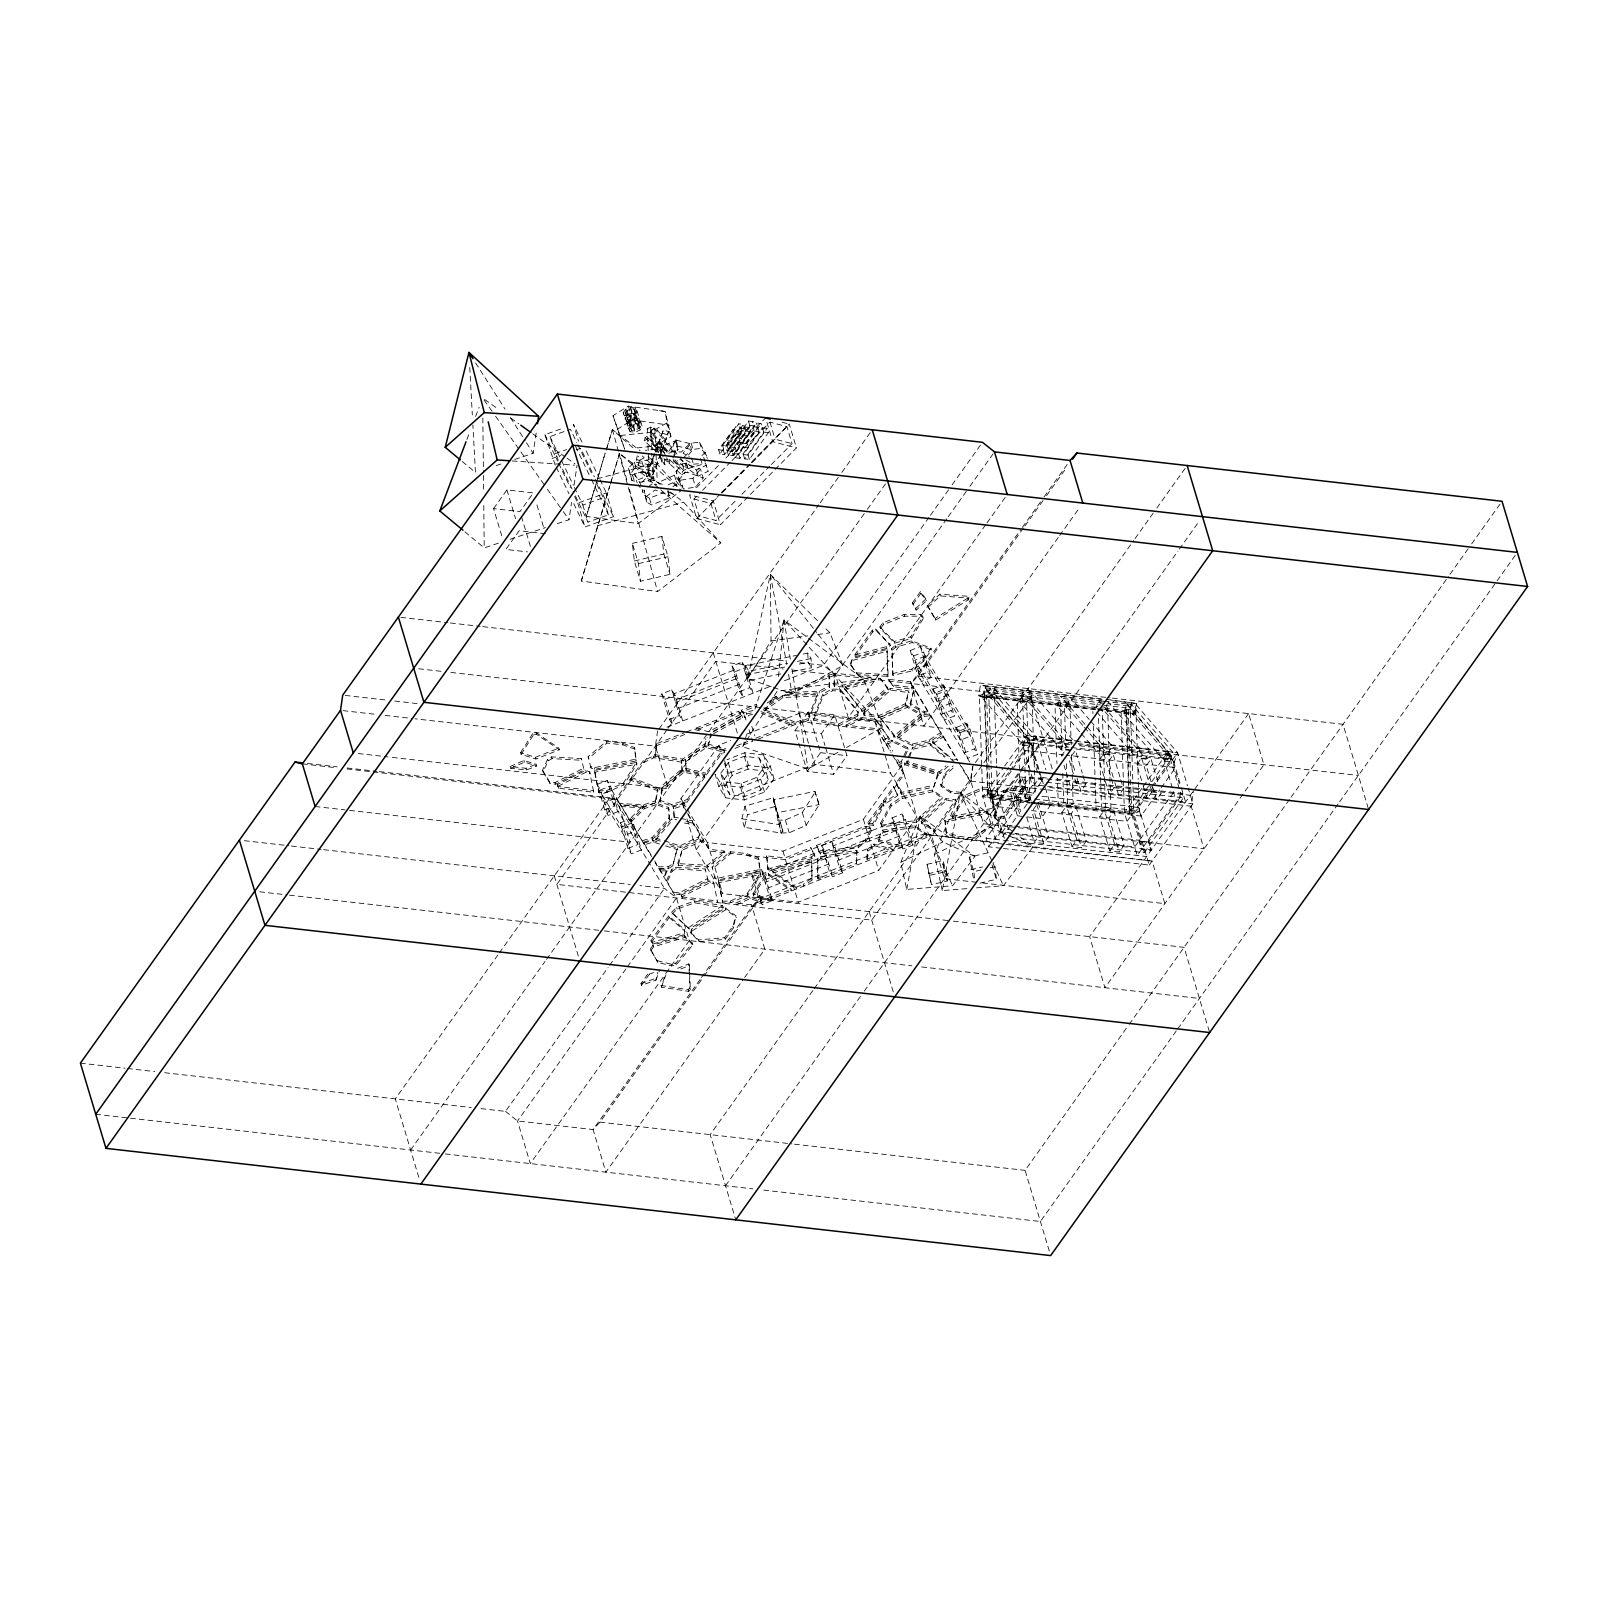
<?xml version="1.0" encoding="UTF-8"?>
<svg xmlns="http://www.w3.org/2000/svg" width="1608" height="1608" viewBox="0 0 1608 1608"><rect width="100%" height="100%" fill="white"/><g stroke="black" fill="none" stroke-linecap="round" stroke-linejoin="round"><path stroke-width="0.75" stroke-dasharray="5 3.75" d="M829.426 687.52L829.045 675.561L785.548 692.746L786.071 694.455L819.799 692.867L829.426 687.52L829.045 675.561M833.889 684.787L834.974 673.209L870.812 677.29L871.335 678.998L843.034 686.897L834.411 686.475L833.889 684.787L842.532 685.189L870.812 677.29M834.411 686.475L834.029 673.591M811.457 878.33L803.156 884.44L803.678 886.129L811.96 880.038L811.718 860.3L772.363 871.255L772.885 872.963L796.503 888.983L795.98 887.274L772.363 871.255M811.96 880.038L811.718 860.3M817.527 877.204L822.231 876.903L822.733 878.611L818.03 878.913L817.527 877.204L817.789 859.134L820.422 856.783L856.883 850.27L856.582 865.225L856.883 850.27M818.03 878.913L817.789 859.134M649.089 475.486L647.441 464.41L634.276 461.978L628.467 468.169L631.924 480.45L634.336 481.134L649.089 475.486L647.441 464.41M658.396 452.23L656.446 448.21L656.687 443.667L661.933 443.064L666.817 453.134M665.611 455.667L661.692 447.607L661.933 443.064M669.772 459.184L669.531 463.727L664.285 464.31L664.526 459.787L661.571 453.737M660.365 452.773L660.586 448.954L645.451 450.3M637.27 455.868L636.426 459.305L638.255 465.375L643.702 467.546L661.993 462.642L662.194 458.843M866.792 859.295L867.395 849.446L873.928 844.079L892.38 849.165L892.902 850.873L874.43 845.788L867.898 851.155L867.295 860.983L866.792 859.295L892.38 849.165M778.513 676.526L784.021 619.964L863.657 679.32L882.792 727.339L846.491 747.559M646.758 502.098L644.044 489.917L646.758 502.098L651.481 504.972L669.571 497.817L667.843 489.013M657.612 730.876L655.401 746.092L668.184 788.704L390.483 757.187M1095.53 709.751L984.016 697.088L978.83 695.802L980.398 685.048L1104.294 699.118M958.71 762.594L970.307 781.83L972.518 766.614M1015.753 827.437L983.553 823.778L970.77 781.166L972.981 765.971L1133.66 540.549M984.016 697.088L985.583 686.335L980.398 685.048M1131.55 702.193L1129.982 712.967L1135.168 714.253L1136.735 703.5L1106.766 699.4M1018.226 827.718L1203.97 848.803L1191.186 806.191L1193.417 790.975M514.701 459.446L533.173 453.295L536.429 431.105M557.252 523.645L569.031 519.726L571.584 502.42M574.116 485.134L577.031 465.355M906.731 889.425L920.238 816.06L974.93 856.421L952.579 885.747L906.731 889.425L900.741 862.35L920.238 816.06L942.891 841.969L974.93 856.421M966.75 888.641L942.288 890.591L960.298 792.784L1013.522 832.06M656.627 743.7L654.979 756.262L656.627 743.7L684.284 732.786M656.868 452.19L644.446 440.893L645.13 437.557L649.029 434.904L668.566 452.672M644.446 440.893L648.346 438.24L649.029 434.904M660.767 453.737L652.747 474.842L647.562 473.234L654.496 453.476M652.747 474.842L668.586 431.607L663.4 429.999L655.381 451.124M655.582 452.109L663.4 429.999M661.652 451.386L668.586 431.607M663.983 458.642L681.732 474.782L682.435 471.445L686.335 468.792L677.45 460.732M681.732 474.782L685.651 472.129L686.335 468.792M655.34 800.905L657.752 789.186L655.843 802.593L643.803 806.673L620.587 805.146L620.065 803.437L643.28 804.965L655.34 800.905L656.345 804.583L668.988 809.206L669.531 819.658L652.627 839.396L642.999 842.351L611.804 790.211L601.754 794.171L621.592 827.115L631.642 823.135M659.883 801.729L661.692 788.724L683.561 770.413L704.344 775.438L704.847 777.146L684.063 772.121L662.215 790.432L659.883 801.729L672.285 806.271L687.661 801.266L687.159 799.558L704.344 775.438M771.056 686.636L747.66 678.656L770.353 574.378L817.688 620.788M744.444 827.316L741.891 818.794L744.946 806.231L773.187 797.749L775.739 806.271L747.499 814.753L744.444 827.316L781.166 833.024L789.206 832.783L806.11 825.326L819.256 804.543L814.914 791.397L773.408 799.9L781.166 833.024L782.875 831.235L773.187 797.749M638.255 465.375L639.502 460.23L638.296 456.169M857.767 715.922L858.009 711.319L840.361 689.41L832.039 689.008L822.814 694.133L813.085 718.434L813.588 720.143L839.155 725.71L857.767 715.922L858.009 711.319M863.576 713.65L864.32 710.736L890.289 688.425L908.821 690.978L905.786 705.47L879.214 717.369L864.099 715.339L863.576 713.65L878.712 715.66L905.284 703.761L908.821 690.978M864.099 715.339L864.32 710.736M910.088 703.379L913.645 690.515L915.354 689.772L928.62 712.645L924.741 713.188L910.59 705.068L910.088 703.379L924.238 711.48L928.097 710.937M910.59 705.068L913.645 690.515M586.357 516.429L605.191 453.034L586.357 516.429L638.296 523.625L681.31 490.48L642.195 455.928M669.973 491.847L683.561 502.198L720.806 542.881L657.612 591.583L581.292 581.011L619.542 453.416L626.758 479.626M632.869 447.687L612.387 429.597L606.055 450.722L612.387 429.597L640.105 450.722M581.292 581.011L609.613 486.5M610.336 484.129L619.542 453.416M690.636 932.459L698.555 939.916L724.685 937.665L732.846 926.208L735.961 915.856L725.389 907.957L691.681 929.163L690.636 932.459L699.078 941.625L725.188 939.373L733.369 927.916L735.961 915.856M631.823 779.176L631.321 777.468L643.18 760.825L653.411 756.001L683.139 760.825L704.505 746.152L705.771 738.755M704.505 746.152L707.158 737.61M726.133 750.353L708.083 745.71L710.957 733.107M708.083 745.71L711.46 734.816M684.144 934.65L684.686 929.645L668.687 915.816L650.979 940.64L652.768 944.077L684.144 934.65L684.686 929.645M691.139 934.168L691.681 929.163M654.657 860.863L658.737 868.501L668.506 868.481L672.626 866.089L677.41 848.14L667.179 844.883M672.626 866.089L677.41 848.14M677.712 863.576L682.777 848.059L700.123 839.778L704.726 841.567L709.409 849.346L724.404 851.054L724.927 852.763L707.942 866.973L678.234 865.285L677.712 863.576L707.44 865.265L724.404 851.054M678.234 865.285L682.777 848.059M837.949 752.323L808.06 768.966L742.715 746.675L744.243 741.991M745.006 739.64L747.318 732.605M754.956 709.128L784.021 619.964L807.457 645.431M985.141 687.762L1026.427 735.499L1035.874 736.585L1032.597 746.192L1023.15 745.127L981.865 697.39L985.141 687.762L994.588 688.827L1035.874 736.585L1045.803 769.709M1101.621 701.048L989.764 688.345L988.438 692.204L1100.314 704.907M1032.597 746.192L991.312 698.455L994.588 688.827M1070.385 750.494L1060.938 749.428L1019.653 701.671L1022.929 692.043L1032.376 693.128L1073.662 740.866L1064.215 739.801L1022.929 692.043M1067.209 746.815L1029.1 702.736L1032.376 693.128M1023.15 745.127L1026.427 735.499L1037.783 773.388M1069.642 744.645L1029.864 740.122L1031.17 736.263L989.764 688.345M1079.671 731.68L1057.441 705.972L1060.717 696.344L1070.164 697.41L1089.219 719.439M1082.767 725.389L1066.888 707.038L1070.164 697.41M1060.938 749.428L1064.215 739.801M1095.892 708.324L1098.505 700.626L1105.6 701.43M1107.309 703.621L1104.676 711.319L1145.941 759.076L1149.238 749.449L1107.952 701.711M1090.807 721.288L1111.45 745.167L1108.173 754.775L1098.726 753.71L1102.003 744.082L1060.717 696.344M1126.846 703.842L1168.132 751.599L1177.579 752.665L1174.282 762.292L1164.835 761.207L1123.57 713.47L1126.846 703.842L1136.293 704.927L1177.579 752.665L1187.508 785.809M1104.113 701.329L1131.449 704.445L1130.143 708.284L1102.807 705.188M1174.282 762.292L1133.017 714.535L1136.293 704.927M1145.941 759.076L1136.494 757.991L1139.791 748.383L1098.505 700.626M1164.835 761.207L1168.132 751.599L1180.915 794.191L1137.218 855.476L1124.434 812.864L1121.098 711.902L1126.505 709.349L1135.951 710.434L1138.223 779.377M1079.591 745.77L1171.569 756.202L1172.875 752.363L1131.449 704.445M689.731 443.567L675.3 439.909L671.119 451.627L681.39 452.009L689.731 443.567L691.54 449.637L683.199 458.099M673.772 455.365L677.129 445.999L675.3 439.909M993.824 815.437L1003.05 790.714L1024.316 786.252L1025.381 788.543L1004.095 818.392L994.347 817.145L993.824 815.437L1003.593 816.683L1024.859 786.835M994.347 817.145L1003.573 792.422L1003.05 790.714M641.512 985.282L649.451 974.126L648.949 972.438L640.989 983.573L641.512 985.282L655.883 980.217L657.652 972.438M655.883 980.217L659.702 970.086M689.671 972.8L690.375 989.603L688.726 991.392L661.37 987.151L665.471 973.141M661.37 987.151L665.993 974.83M933.725 787.056L937.665 773.488L904.52 763.016L899.716 766.212L900.219 767.9L905.043 764.704L938.188 775.197L933.725 787.056L901.425 794.231L896.098 783.096L903.575 772.624L899.716 766.212M961.664 766.654L969.785 780.121L961.102 792.322L961.604 794.03L950.991 792.965L941.182 786.372L940.68 784.664L945.001 773.187L953.162 765.87M941.182 786.372L945.504 774.895L953.665 767.579M466.903 439.486L469.516 432.572M475.626 416.452L479.124 407.226M647.562 473.234L654.697 454.461M795.839 722.374L801.528 720.123L803.839 722.032L808.161 720.424L807.638 718.736L817.487 694.194L782.392 695.822L763.619 709.349L764.142 711.058L796.342 724.082L795.839 722.374L763.619 709.349M808.161 720.424L817.99 695.882L817.487 694.194M813.588 720.143L823.316 695.842L822.814 694.133M850.23 663.923L852.401 658.597L886.993 649.471L888.199 676.365L857.546 674.616L850.23 663.923L857.546 674.616M850.732 665.632L852.401 658.597M942.288 890.591L934.308 854.511L960.298 792.784L990.508 827.316L1006.246 834.431M901.445 761.247L901.947 762.936L898.57 765.187L898.068 763.478L901.445 761.247L907.595 747.619L892.44 740.283L885.526 742.675L886.028 744.363L892.942 741.991L908.098 749.328L903.997 758.413M908.259 757.288L912.681 747.479L929.846 743.358L945.604 757.046M948.157 766.192L940.117 773.388L906.992 762.916L908.761 758.996M909.646 757.026L912.681 747.479M543.062 771.86L542.539 770.152L547.665 759.177L551.584 756.886L581.212 758.574L581.734 760.282L552.087 758.594L548.167 760.885L543.062 771.86L550.036 783.438L555.584 784.201L584.106 769.951L581.212 758.574M667.24 870.853L664.164 877.465L666.737 869.144L659.662 869.164L660.164 870.873L667.24 870.853L666.737 869.144M666.516 880.541L671.621 869.566L675.561 867.275L705.188 868.963L705.711 870.672L676.063 868.983L672.144 871.255L667.019 882.249L666.516 880.541L674.013 893.827L679.561 894.591L708.083 880.34L705.188 868.963M816.402 845.506L820.02 852.501L858.089 845.707L865.446 839.637L870.792 829.145L869.787 826.974L864.802 826.391L816.402 845.506L820.542 854.21L858.592 847.396L865.968 841.346L871.295 830.833L870.792 829.145M877.867 839.597L900.701 845.888L901.204 847.597L878.39 841.306L877.867 839.597L882.712 830.09L914.851 825.748L926.771 833.828L925.866 837.848L926.771 833.828M878.39 841.306L883.214 831.798L882.712 830.09M935.635 620.105L935.132 618.397L967.654 598.196L968.619 596.327L939.735 594.196L927.434 605.633L935.635 620.105L968.157 599.905L968.619 596.327M873.285 825.326L872.762 823.618L883.395 803.799L881.686 803.317L867.637 823.015L868.159 824.723L873.285 825.326L883.897 805.507L883.395 803.799M880.641 823.055L890.731 804.221L901.807 796.804L932.359 790.01L941.926 796.462L942.429 798.171L916.5 822.19L882.129 826.854L880.641 823.055L882.129 826.854M881.144 824.763L891.234 805.93L902.329 798.513L932.861 791.719L942.429 798.171M664.285 840.823L680.023 845.808L698.294 837.064L700.103 833.889L693.751 823.356L686.435 821.809M669.29 843.959L680.526 847.516L698.797 838.773L700.103 833.889M879.918 626.859L894.189 641.491L910.791 636.808L922.992 616.346L920.5 614.437L904.138 614.497L882.933 622.879L879.918 626.859L880.42 628.567L894.691 643.18L911.294 638.517L923.515 618.055L922.992 616.346M672.827 458.059L677.973 449.677L675.34 440.873L668.888 451.345L656.908 448.15L658.235 452.551M747.66 678.656L771.036 640.949L770.353 574.378L816.703 632.527M742.715 746.675L745.368 742.414M746.695 740.283L777.086 691.279L863.657 679.32M520.61 752.685L533.333 732.605L536.087 732.665L558.82 748.082L559.323 749.79L535.966 759.016L521.133 754.393L520.61 752.685L535.444 757.308L558.82 748.082M521.133 754.393L533.836 734.313L533.333 732.605M598.317 790.875L606.357 790.633L623.281 783.176L636.406 762.393L594.397 770.534L598.819 792.563L606.879 792.322L623.783 784.885L636.929 764.101L636.406 762.393M722.293 901.244L730.333 901.003L747.258 893.566L760.383 872.782L718.374 880.923L722.796 902.952L730.856 902.711L747.76 895.274L760.906 874.491L760.383 872.782M777.327 820.241L785.367 820L802.291 812.542L815.417 791.759M752.986 893.787L765.689 873.687L768.443 873.747L791.196 889.164L791.699 890.872L768.966 875.455L766.212 875.395L753.509 895.475L768.322 900.098L767.82 898.41L752.986 893.787L753.509 895.475M951.936 816.12L965.081 795.337L981.985 787.9L990.025 787.659L994.468 809.688L952.961 818.191L951.936 816.12L952.961 818.191M952.438 817.829L965.584 797.045L982.508 789.588L990.548 789.347M650.376 949.122L653.049 945.102L684.465 935.675L692.425 943.132L692.927 944.841L676.325 964.8L671.702 965.905L657.853 962.408L650.376 949.122L657.853 962.408M650.878 950.83L653.572 946.81L684.988 937.363L692.927 944.841M493.576 508.61L506.922 489.917L533.333 492.912L519.987 511.625L493.576 508.61L502.239 537.434M623.2 412.733L625.592 409.397L630.617 407.407L635.341 407.929L636.989 410.683L638.758 416.552L636.366 419.909L631.341 421.899L626.617 421.356L623.2 412.733L626.617 421.356M625.17 412.432L630.477 408.633L633.853 409.015L635.019 410.985L636.788 416.854L631.502 420.653L628.125 420.271L625.17 412.432L628.125 420.271M624.969 418.603L627.361 415.266L632.386 413.276L637.11 413.819L638.758 416.552M626.939 418.321L632.225 414.502L635.602 414.884L636.788 416.854M626.356 414.402L633.331 413.356L635.019 410.985M626.738 423.065L629.11 419.728L634.135 417.738L638.858 418.261L640.527 421.015L642.275 426.884L639.904 430.24L634.879 432.23L630.155 431.688L626.738 423.065L630.155 431.688M628.708 422.763L633.994 418.964L637.371 419.346L638.557 421.316L640.306 427.185L635.019 430.984L631.642 430.602L628.708 422.763L631.642 430.602M624.869 415.487L629.592 416.01L634.617 414.02L636.989 410.683M628.487 428.934L630.879 425.597L635.904 423.607L640.627 424.15L642.275 426.884M630.457 428.653L635.763 424.834L639.14 425.215L640.306 427.185M629.894 424.733L633.25 425.115L638.557 421.316M628.386 425.818L633.11 426.341L638.135 424.351L640.527 421.015M719.922 454.039L718.655 449.778L732.946 429.698L737.67 430.24L738.956 434.502L734.233 433.959L719.922 454.039L724.645 454.582L748.423 421.055L753.147 421.597L754.413 425.859L749.69 425.316L728.384 455.004L733.107 455.526L756.443 423.025L761.167 423.567L763.72 432.09L744.645 458.843L749.368 459.385L768.443 432.612L767.157 428.351L752.986 426.743L733.911 453.516L735.198 457.777L739.921 458.32L758.996 431.547L756.443 423.025M722.575 445.376L735.921 426.643L740.645 427.185L741.931 431.446L728.565 450.18L723.841 449.637L722.575 445.376L727.298 445.918L740.645 427.185M726.796 440.552L738.735 423.829L743.459 424.351L744.725 428.612L732.806 445.356L728.082 444.813L726.796 440.552L731.519 441.094L743.459 424.351M724.645 454.582L723.379 450.32L737.67 430.24M728.384 455.004L727.117 450.742L741.429 430.663L750.876 431.728L749.589 427.467L744.866 426.944L730.555 447.004L733.107 455.526M731.841 451.265L753.147 421.597M727.117 450.742L736.564 451.808L735.278 447.547L749.589 427.467M736.564 451.808L750.876 431.728M735.198 457.777L754.273 431.004L752.986 426.743M739.921 458.32L738.635 454.059L757.71 427.286M746.856 443.647L742.132 443.104L743.399 447.366L748.122 447.888L746.856 443.647L761.167 423.567M744.645 458.843L743.358 454.582L762.433 427.828M749.368 459.385L748.082 455.124L767.157 428.351M497.917 954.931L395.287 1098.887L419.487 1179.548M499.364 952.901L609.914 797.789L617.251 799.618L651.602 856.642M659.039 728.886L818.774 504.811M820.221 502.781L840.441 474.4M841.888 472.37L870.812 431.808M682.194 770.875L681.35 760.544L682.194 770.875L659.501 789.89L630.497 778.614L616.728 797.91L630.034 842.23L347.368 810.151M666.918 729.952L556.83 884.38L626.256 892.259M668.124 728.243L715.821 661.35L783.136 668.988M410.623 1150.001L545.052 961.443M546.499 959.413L865.908 511.324M867.355 509.294L887.596 480.913M683.701 807.919L680.908 798.613L719.077 745.087L730.555 740.544M684.485 803.296L673.249 806.955L674.295 818.653L673.772 808.663L684.988 805.005L684.485 803.296L682.958 805.427L686.435 811.216M724.183 750.695L705.711 745.931L685.309 759.941L686.134 769.971L706.455 774.895L705.952 773.187L721.108 751.901L724.183 750.695L724.705 752.403L721.63 753.609L683.46 807.136M720.766 773.227L728.323 762.614L744.263 756.303L759.237 758.011L764.483 766.714L768.322 779.498L760.765 790.111L744.826 796.402L729.831 794.714L724.585 785.99L720.766 773.227L725.992 781.93L729.831 794.714M718.876 786.855L728.424 773.468L748.524 765.529L767.418 767.659L774.031 778.654L764.503 792.02L744.383 799.98L725.489 797.829L718.876 786.855L715.037 774.071L721.67 785.046L725.489 797.829M724.585 785.99L732.163 775.398L748.102 769.086L763.076 770.795L768.322 779.498M481.013 1108.615L505.515 1111.389L608.125 967.433M609.573 965.403L664.486 888.36L651.803 867.295M928.982 517.314L823.477 665.33L783.759 681.028M930.429 515.284L950.67 486.902M952.117 484.872L982.468 442.3M696.244 849.748L734.414 796.221L814.834 764.423L890.41 773.006L916.861 816.924L878.712 870.451L798.292 902.229L722.716 893.666L696.244 849.748L686.495 817.206M725.992 781.93L740.986 783.619L756.926 777.327L764.483 766.714M794.995 730.575L808.321 711.862L834.733 714.856L846.974 755.68L833.647 774.393L807.236 771.398L794.995 730.575L821.407 733.57L834.733 714.856M721.67 785.046L740.544 787.196L760.664 779.237L770.192 765.87L763.579 754.876L744.685 752.745L726.816 759.8M625.914 968.92L517.515 1120.977L530.298 1163.589L664.707 975.031M627.361 966.89L676.486 897.947L655.18 862.571M946.77 518.801L835.477 674.918L770.453 700.626M948.217 516.771L968.458 488.39M969.885 486.36L994.468 451.888M854.572 655.059L872.26 630.215L875.636 629.009L890.41 645.331L886.933 648.346L855.074 656.747L854.572 655.059L886.41 646.657L889.887 643.622M651.501 942.348L669.189 917.525L668.687 915.816M855.074 656.747L872.782 631.924L876.139 630.718L890.41 645.331M912.46 602.759L920.399 591.623L925.947 598.94L926.469 600.648L916.339 610.055L912.46 602.759L916.339 610.055M912.962 604.467L920.902 593.312L920.399 591.623M807.236 771.398L820.562 752.685L818.412 745.489M666.154 973.001L689.269 940.559L676.486 897.947L664.486 888.36L640.004 885.586M985.563 524.911L848.26 717.53L834.974 673.209M987.01 522.881L1007.251 494.5M892.42 673.651L911.816 669.149L922.831 659.702L931.012 648.225L911.756 640.828L895.194 645.491L891.716 648.526L892.922 675.34L912.339 670.858L923.334 661.39L931.514 649.933L931.012 648.225M700.043 979.533L593.091 1129.56L605.874 1172.172L743.177 979.553M701.49 977.503L752.062 906.53L758.956 899.093L924.821 833.527L932.137 835.356L752.062 906.53L764.845 949.142L744.625 977.523M1058.245 537.534L923.836 726.112L911.053 683.5L1020.899 529.414M1022.346 527.384L1042.587 499.003M1044.014 496.972L1067.149 464.531M505.515 1111.389L517.515 1120.977L593.091 1129.56L599.985 1122.123L702.595 978.166M704.043 976.136L758.956 899.093L751.298 873.526L761.348 869.546L764.644 875.033L772.322 900.601L762.272 904.58L758.956 899.093L950.991 920.881M1023.452 528.047L917.947 676.043L911.053 683.5L957.443 760.504M1024.899 526.017L1045.14 497.636M1046.587 495.606L1066.807 467.204M1059.692 535.524L1079.933 507.123M687.219 809.065L707.379 842.532L782.955 851.114L863.375 819.316L901.525 765.79L897.746 759.519M883.335 800.985L893.586 786.634L897.787 795.518L886.108 803.337L883.857 802.693L883.335 800.985L885.606 801.628L897.264 793.829M812.804 990.669L710.193 1134.625L735.76 1219.829M814.251 988.639L924.821 833.527M1135.107 538.519L1155.348 510.138M1156.795 508.108L1187.146 465.536M934.57 829.527L955.855 799.678L945.926 798.694L921.143 821.648L921.665 823.356L935.072 831.235L934.57 829.527L921.143 821.648M1031.894 795.136L987.513 790.091L1000.297 832.703L995.533 839.396L982.749 796.784L1003.151 768.162M1004.578 766.152L1026.427 735.499M1034.044 803.256L1026.969 802.452L1042.909 779.558L1019.291 776.885L1009.764 790.272L1017.422 815.819L1002.628 836.582L989.845 793.97L1008.678 767.539M1010.146 765.508L1028.979 739.097L1068.757 743.599M1008.578 772.644L989.845 798.915L1029.462 803.095M1010.025 770.634L1024.417 750.413L1021.864 741.891L1068.737 747.217M1011.151 771.257L992.196 797.849L1004.98 840.461M1012.598 769.247L1036.075 736.283L1078.506 741.087M1018.025 773.709L994.749 806.372L1022.185 809.487M1036.075 736.283L1038.647 744.805L1019.472 771.699L1017.181 700.103L1022.587 697.55L1032.034 698.636L1034.326 767.579M725.53 1185.759L862.833 993.141M864.28 991.111L1019.231 773.729M1020.376 772.121L1177.9 551.122M1179.347 549.092L1199.588 520.711M1000.98 848.24L988.639 846.833L986.086 838.311L1029.763 777.046L1190.362 795.277M988.639 846.833L1032.316 785.568L1029.763 777.046M1181.317 787.759L1185.578 801.95L1034.426 784.804L1039.21 778.111M1024.035 808.261L1028.818 801.568M1061.26 756.041L1064.838 751.036M1071.893 755.438L1075.471 750.433L1082.284 773.146M1026.869 816.904L1041.039 818.512L1050.587 805.126L1044.316 784.222M1043.713 843.416L1033.482 809.326L1038.245 802.633L1048.476 836.723L1043.713 843.416L1034.266 842.351L1039.029 835.657L1031.532 810.653M1074.888 778.895L1076.255 783.438L1071.491 790.131L1066.707 774.232M1061.823 812.542L1066.586 805.849L1076.033 806.935L1086.264 841.004L1081.501 847.697L1072.054 846.632L1061.823 812.542L1071.27 813.628L1076.033 806.935M1103.812 776.242L1099.048 760.343L1103.812 753.649L1113.259 754.715L1120.072 777.448M1082.968 775.418L1085.701 784.503L1080.938 791.196L1076.154 775.297M1113.259 777.307L1108.495 761.408L1113.259 754.715M1072.054 846.632L1076.817 839.939L1066.586 805.849M1103.812 753.649L1114.042 787.719L1109.279 794.412L1104.495 778.513M1099.611 816.844L1104.374 810.151L1113.821 811.216L1124.052 845.305L1119.289 851.999L1109.842 850.913L1099.611 816.844L1109.058 817.909L1113.821 811.216M1141.6 780.523L1136.836 764.624L1141.6 757.931L1151.047 758.996L1157.86 781.729M1120.756 779.719L1123.489 788.804L1118.726 795.498L1113.942 779.578M1151.047 781.609L1146.283 765.689L1151.047 758.996M1141.961 788.302L1124.434 812.864L1129.841 810.311L1139.288 811.377L1138.303 781.83M1143.409 786.272L1168.333 751.298L1080.998 741.368M1012.578 837.708L1144.333 852.662L1131.55 810.05L1150.383 783.639M1151.83 781.609L1170.684 755.177L1078.687 744.725M1150.283 788.724L1127.007 821.386L1032.175 810.633M1151.73 786.714L1170.905 759.82L1168.333 751.298M1003.452 848.521L1149.238 865.064L1133.881 813.949L1155.73 783.297M1157.177 781.287L1177.579 752.665M1109.842 850.913L1114.605 844.22L1104.374 810.151M1141.6 757.931L1151.83 792.02L1147.067 798.714L1142.283 782.794M1031.954 803.377L1140.997 816.08L1159.73 789.809M1161.177 787.779L1175.569 767.579L1066.305 755.177M1173.579 792.362L1134.665 846.954L1014.889 833.366M1148.454 841.929L1139.007 840.863L1141.559 849.386L1151.006 850.451L1148.454 841.929L1183.026 793.447L1056.295 779.056M1144.333 852.662L1183.468 797.769L1182.041 793.045M1149.238 865.064L1192.915 803.799L1188.232 788.161M1049.28 1251.024L1025.08 1170.363L1127.69 1026.406M1129.138 1024.376L1289.576 799.317M1291.023 797.287L1448.567 576.287M1450.014 574.257L1470.235 545.876M1471.682 543.846L1502.033 501.274M1176.272 1030.909L1040.416 1221.497L762.715 1189.98M1177.719 1028.879L1338.157 803.819M1339.605 801.789L1495.701 582.82M1497.148 580.789L1517.369 552.388M631.924 480.45L630.296 474.239L634.034 469.013L636.105 468.069L649.27 470.501M880.42 628.567L883.455 624.587L904.661 616.206L921.022 616.145L923.515 618.055M976.518 887.857L1003.412 885.706L1033.22 846.592L1015.492 833.507M686.174 462.802L688.003 468.873L698.274 476.149L708.123 471.265L706.294 465.174L696.465 470.079L686.174 462.802L688.003 468.873M706.776 456.23L699.58 442.22L691.179 443.185L683.078 453.215L689.43 456.772M688.465 455.004L693.028 449.376L701.43 448.391L707.379 458.28M676.063 471.345L682.234 463.948L684.968 463.486L700.565 469.194L703.219 477.998L695.581 487.103L683.561 488.973L678.717 480.169L676.063 471.345L682.897 486.762M678.717 480.169L684.887 472.752L687.621 472.31L703.219 477.998M657.35 960.7L671.179 964.197L675.822 963.091L692.425 943.132M680.908 480.149L692.927 478.279L700.565 469.194M642.476 840.642L652.124 837.688L669.029 817.949L668.466 807.497L655.823 802.874L643.964 806.874L630.075 820.904L629.552 819.196L642.456 806.251L642.979 807.96L621.412 806.533L620.909 804.824L642.456 806.251M660.305 841.105L655.823 839.677L655.3 837.969L671.782 818.753L676.666 819.779M655.823 839.677L672.305 820.442L671.782 818.753M667.139 452.33L650.496 432.11L654.054 428.09L657.27 430.019L676.948 453.918M650.496 432.11L653.712 434.039L657.27 430.019M673.209 459.667L676.224 463.345L678.596 460.672M676.224 463.345L679.46 465.275L682.998 461.255L678.475 455.747M660.848 985.443L688.224 989.704L689.852 987.895L688.847 963.895L676.104 968.941M696.465 487.747L718.937 465.054M725.851 458.059L765.589 417.899L772.724 441.718L796.422 447.908L749.77 495.063M735.017 501.274L716.022 520.489L699.058 516.047L693.952 499.003L700.867 492.028M702.595 490.279L730.233 462.34M731.962 460.591L769.971 422.16L786.915 426.602L792.04 443.647L771.297 464.591M721.891 492.209L749.529 464.25M751.258 462.521L789.267 424.09L796.422 447.908M693.952 499.003L710.897 503.445L719.54 494.701M721.268 492.973L745.449 468.511M752.363 461.536L786.915 426.602M748.042 496.812L720.404 524.751L713.248 500.932L689.551 494.741L696.706 518.56L716.344 498.58M722.615 492.37L750.273 464.41M752.001 462.682L775.076 439.205L792.04 443.647M741.931 494.279L769.569 466.34M656.345 804.583L644.486 808.583L630.879 822.231L630.356 820.522M641.914 482.239L650.396 473.878L645.692 471.988L634.517 473.918L637.17 482.722M705.53 452.109L700.163 457.355L702.013 463.526L693.41 464.149L684.928 459.385M671.501 912.359L676.687 907.354L694.354 901.143L722.675 905.545L723.218 907.796L689.41 929.082L671.501 912.359L689.41 929.082M672.023 914.047L677.209 909.063L694.857 902.852L723.218 907.796M915.816 608.347L925.947 598.94M927.957 607.342L940.258 595.905L969.142 598.035M881.606 825.145L915.997 820.502L941.926 796.462M921.665 823.356L946.429 800.382L956.358 801.387L955.855 799.678M906.992 762.916L906.49 761.207L939.615 771.699L946.027 765.931M767.458 867.858L770.835 868.28L811.618 856.923L814.331 854.511L810.814 847.717L784.985 857.928L766.694 855.858L767.961 869.546L771.337 869.988L812.12 858.632L814.854 856.2L814.331 854.511M818.291 860.843L820.924 858.491L857.406 851.979M892.922 675.34L892.219 650.235L895.696 647.2L912.279 642.537L931.514 649.933M862.089 711.419L861.566 709.711L887.515 687.42L880.018 678.335L878.39 678.154L843.899 687.782L862.089 711.419L888.018 689.128L887.515 687.42M864.823 712.444L890.792 690.134L909.324 692.686M591.02 767.981L588.126 756.624L606.397 741.348L622.577 743.177L634.577 747.559L636.265 760.885L594.88 769.348L591.02 767.981L590.498 766.292L594.357 767.659L635.743 759.177L634.577 747.559M635.1 749.268L623.1 744.886L606.899 743.037L588.649 758.333L588.126 756.624M631.321 777.468L658.978 788.201L681.691 769.167M714.997 878.37L712.103 867.013L730.374 851.717L746.554 853.567L758.554 857.948L760.242 871.275L718.856 879.737L714.997 878.37L714.475 876.661L718.334 878.028L759.72 869.566L758.554 857.948M974.187 838.11L992.458 822.814L992.96 824.522L974.689 839.818L974.187 838.11L958.006 836.281L946.006 831.899L944.841 820.281L986.227 811.799L990.086 813.166L990.588 814.874L986.729 813.507L945.343 821.989L946.509 833.607L958.509 837.989L958.006 836.281M880.119 717.55L894.55 735.539L920.942 713.731L906.791 705.611L880.119 717.55L895.073 737.248L921.444 715.439L920.942 713.731M897.224 736.725L923.756 714.756L929.886 713.912L941.504 734.032L929.906 741.67L912.902 745.77L897.726 738.434L897.224 736.725L912.379 744.062L929.384 739.981L940.981 732.323M897.726 738.434L924.278 716.464L930.409 715.62L929.886 713.912M648.004 486.983L653.089 483.204L656.788 484.651M646.074 496.671L655.119 489.958L669.873 495.766M767.197 703.058L776.563 696.304L777.086 698.013L767.719 704.746M764.142 711.058L782.895 697.53L817.99 695.882M654.456 754.554L682.636 759.117L704.002 744.464M686.134 769.971L685.832 761.649L706.234 747.64L724.705 752.403M767.961 869.546L766.694 855.858M672.908 486.681L679.782 482.018L674.435 475.184L657.973 482.641L662.375 484.39M953.966 761.931L932.439 741.931L942.69 735.157L957.323 760.081M932.941 743.62L943.213 736.866L942.69 735.157M688.887 927.374L722.675 905.545M692.184 930.871L725.891 909.666L736.484 917.545M612.99 415.708L624.668 449.195L612.99 415.708L628.326 406.08L665.27 411.507L670.998 436.713L654.295 446.14L634.537 448.17M617.11 429.416L632.446 419.809L669.39 425.215M857.044 672.908L887.696 674.656L886.993 649.471M658.235 866.792L667.983 866.772L672.104 864.38M620.547 435.466L650.175 432.411L666.878 422.984L665.27 411.507L656.044 410.14M773.388 687.44L792.121 693.832L842.974 665.491L829.949 632.828L824.703 627.663M785.548 692.746L819.296 691.179L828.924 685.812M823.316 695.842L832.542 690.716L840.863 691.118L858.511 713.027M713.53 731.117L741.549 715.701L741.047 713.992L708.706 731.781L695.882 728.183L696.405 729.891L757.187 705.872M713.027 731.962L742.092 715.982L744.685 715.962L746.192 720.685M713.53 733.67L742.594 717.691L745.207 717.67L744.685 715.962M813.085 718.434L838.652 724.002L857.265 714.213M845.949 725.168L860.742 717.389L875.878 719.419L889.626 739.077L884.199 741.328L877.104 728.705L845.949 725.168L846.471 726.876L861.245 719.098L876.4 721.128L889.626 739.077M647.24 428.874L650.516 427.185L654.858 428.19L657.149 479.003L653.893 480.691L649.531 479.707L647.24 428.874L651.602 429.859L654.858 428.19M649.531 479.707L652.808 478.018L657.149 479.003M542.539 770.152L549.514 781.729L555.082 782.493L583.603 768.242L584.106 769.951M557.755 786.392L557.232 784.684L585.734 770.433L589.593 771.8L590.096 773.508L586.237 772.141L557.755 786.392L558.659 788.262L593.714 792.241L589.593 771.8M673.491 892.118L679.058 892.882L707.58 878.631L708.083 880.34M681.209 895.073L709.711 880.822L713.57 882.189L714.073 883.897L710.213 882.531L681.732 896.782L682.636 898.651L681.209 895.073L681.732 896.782M639.502 460.23L647.28 456.391M900.741 862.35L942.891 841.969M934.308 854.511L990.508 827.316M683.299 849.768L700.646 841.466L705.249 843.275L704.726 841.567M996.538 763.297L994.246 694.334L984.799 693.269L979.393 695.822L982.749 796.784L1029.984 802.151M986.608 762.574L984.418 695.842L986.568 694.837L1103.41 708.083M994.246 694.334L988.84 696.887L991.051 763.378M1032.034 698.636L1026.628 701.188L1028.839 767.679M1071.209 744.785L1069.822 702.917L1060.375 701.852L1054.969 704.404L1056.938 763.498M1069.822 702.917L1064.416 705.47L1065.883 749.79M1098.163 706.133L1092.757 708.686L1092.917 713.61M1103.731 709.389L1126.102 711.942L1128.273 710.917L1105.902 708.364M1097.782 709.309L1130.545 712.987L1135.951 710.434M982.749 796.784L988.136 794.231L997.583 795.297L996.618 765.75M986.689 765.046L987.754 797.186L989.925 796.161L1029.703 800.683M997.583 795.297L992.196 797.849L991.131 765.85M1030.648 799.055L1025.924 798.513L1020.537 801.065L1019.633 773.991M1072.194 774.332L1073.159 803.879L1063.712 802.814L1058.325 805.367L1057.421 778.272M1073.159 803.879L1067.772 806.432L1066.305 762.112M1107.61 707.198L1110.947 808.161L1101.5 807.095L1096.113 809.648L1095.209 782.573M1110.947 808.161L1105.54 810.733L1102.204 709.771M1037.482 802.814L1129.459 813.266L1131.63 812.241L1128.112 705.932L1108.213 703.661M1032.115 802.392L1133.881 813.949L1139.288 811.377M681.872 762.232L653.913 757.71L643.702 762.514L643.18 760.825M880.621 719.258L907.294 707.319L921.444 715.439M510.218 766.513L523.987 760.443L536.188 764.262L536.71 765.971L526.459 770.011L510.721 768.222L510.218 766.513L525.957 768.302L536.188 764.262M510.721 768.222L524.509 762.152L536.71 765.971M735.821 903.033L749.589 896.983L761.79 900.781L762.313 902.49L750.112 898.691L736.323 904.741L735.821 903.033L751.559 904.822L761.79 900.781M668.124 484.812L676.264 481.254L681.611 488.088M888.219 679.259L892.902 684.968L911.475 687.52L913.465 686.656L913.987 688.365L911.977 689.229L893.405 686.676L888.219 679.259L910.55 681.792L913.465 686.656M914.148 692.224L915.856 691.48L915.354 689.772M883.696 739.62L889.103 737.368M954.328 759.86L956.941 758.795M656.908 448.15L675.34 440.873M668.767 453.315L677.973 449.677M644.728 495.344L649.471 498.219L663.039 492.872M661.712 693.872L665.029 699.359L672.687 724.927L669.39 719.439L661.712 693.872L671.762 689.892L675.079 695.38L682.737 720.947L679.44 715.459L671.762 689.892M732.082 666.054L735.379 671.541L743.057 697.108L739.74 691.621L732.082 666.054L742.132 662.094L745.449 667.581L753.107 693.149L749.81 687.661L742.132 662.094M665.029 699.359L675.079 695.38M735.379 671.541L745.449 667.581M669.39 719.439L679.44 715.459M739.74 691.621L749.81 687.661M666.958 727.198L772.081 685.651M686.576 731.861L693.49 729.127L700.505 731.097M695.882 728.183L738.494 711.339L741.047 713.992M751.237 712.967L744.042 714.394L741.208 710.274L756.685 704.163M772.141 698.053L776.563 696.304M684.787 734.474L655.401 746.092L414.904 718.796M910.269 650.496L920.319 646.516L923.635 652.004L931.313 677.571L921.243 681.551L913.585 655.984L910.269 650.496L917.947 676.043L969.966 762.413M913.585 655.984L923.635 652.004M597.151 784.423L607.221 780.463L610.517 785.95L618.196 811.517L608.146 815.477L604.829 809.99L597.151 784.423L600.467 789.91L608.146 815.477M600.467 789.91L610.517 785.95M746.635 734.193L799.498 713.309L875.074 721.891L892.701 751.157M736.725 745.73L747.78 741.368M755.619 738.273L791.719 724.002L792.241 725.71L761.468 713.269M735.017 748.323L752.725 741.308L748.966 729.489M758.373 739.077L802.05 721.831L877.626 730.414L891.053 752.685M931.313 677.571L927.997 672.084L917.947 676.043L1109.982 697.852M604.829 809.99L614.879 806.03L607.221 780.463M933.424 688.907L943.474 684.948L946.79 690.435L954.448 716.002L944.398 719.962L936.74 694.395L933.424 688.907L941.102 714.475L951.152 710.515L954.448 716.002M936.74 694.395L946.79 690.435M620.306 822.854L630.356 818.874L633.673 824.381L641.331 849.928L631.281 853.908L627.984 848.421L620.306 822.854L623.623 828.341L631.281 853.908M623.623 828.341L633.673 824.381M627.984 848.421L638.034 844.441L630.356 818.874M956.579 727.339L966.629 723.359L969.946 728.866L977.604 754.413L967.554 758.393L959.875 732.826L956.579 727.339L964.237 752.906L974.307 748.926L977.604 754.413M959.875 732.826L969.946 728.866M821.648 845.707L831.718 841.728L835.014 847.235L842.692 872.782L832.642 876.762L829.326 871.275L821.648 845.707L824.964 851.195L832.642 876.762M892.018 817.889L902.068 813.929L905.384 819.417L913.063 844.984L902.992 848.944L899.696 843.456L892.018 817.889L895.334 823.396L902.992 848.944M751.298 873.526L754.594 879.013L764.644 875.033M824.964 851.195L835.014 847.235M895.334 823.396L905.384 819.417M767.82 898.41L791.196 889.164M795.98 887.274L803.156 884.44M822.231 876.903L856.079 863.516M900.701 845.888L925.364 836.14M649.451 974.126L653.551 972.518M680.867 968.961L689.35 965.604L688.847 963.895M834.532 675.3L835.477 674.918L823.477 665.33L798.975 662.556M630.095 474.36L632.507 475.043L647.26 469.415M803.337 720.324L807.638 718.736M555.242 465.134L544.911 434.683L562.499 428.391M558.298 460.29L549.996 436.612L570.438 429.296L576.81 442.542M555.122 453.657L566.478 449.597M552.067 458.501L560.85 455.345M576.247 449.838L580.629 448.27L594.417 476.973M574.599 496.51L577.774 503.123L606.357 492.892L613.492 516.711L584.93 526.942L573.272 502.661M574.378 487.405L582.86 505.053L603.301 497.736L608.427 514.781L587.965 522.097L573.131 491.184M640.989 983.573L655.381 978.508M677.129 445.999L691.54 449.637M496.229 465.576L500.852 464.049M464.913 531.826L484.229 547.886L498.359 543.202M510.138 539.283L545.474 527.545M659.38 800.04L671.762 804.563L687.159 799.558M741.208 710.274L743.539 712.686L752.966 710.555M752.564 714.193L748.363 715.5L748.886 717.208M659.501 843.999L653.35 842.049L644.466 844.783L643.944 843.074L652.848 840.341L658.999 842.29M650.979 940.64L652.245 942.388L683.641 932.962M688.284 468.491L705.57 463.385L708.123 471.265M844.421 689.49L878.893 679.842L878.39 678.154M772.885 872.963L812.221 862.009M597.292 478.822L655.963 462.782L677.933 486.782M597.332 525.776L683.561 502.198M636.426 459.305L641.873 461.476L653.31 458.401M852.903 660.285L887.495 651.18M913.203 749.187L930.349 745.047L944.358 757.227M632.366 543.363L661.873 536.409L667.983 556.71L669.973 574.337L640.446 581.292L634.356 560.971L632.366 543.363L638.456 563.664L640.446 581.292M634.356 560.971L663.883 554.016L661.873 536.409M638.456 563.664L667.983 556.71M927.112 864.32L942.951 860.581L946.228 871.496L947.293 880.943L931.454 884.681L927.112 864.32L931.454 884.681M973.403 878.048L969.483 857.124L990.588 852.16M928.198 873.767L944.037 870.049L942.951 860.581M930.389 875.214L946.228 871.496M970.91 869.727L982.629 866.973M974.548 877.968L973.845 871.657L980.88 870.008M990.267 867.797L994.95 866.692L993.704 862.531M979.955 883.154L996.377 879.295L994.95 866.692M896.098 783.096L900.922 792.543L933.203 785.347M1003.573 792.422L1025.381 788.543M594.397 770.534L594.9 772.222L636.929 764.101M773.408 799.9L777.247 812.683L819.256 804.543M952.438 816.482L993.965 807.98L990.025 787.659M718.374 880.923L718.876 882.611L760.906 874.491M780.764 673.973L749.268 680.365L745.971 674.878L745.569 665.712L796.462 655.401M803.317 654.014L807.759 653.109L811.075 658.597L811.457 667.762L790.473 672.023M745.569 665.712L748.886 671.199L787.639 663.34M797.347 661.37L811.075 658.597M745.971 674.878L784.724 667.019M799.276 664.064L808.161 662.275L811.457 667.762M639.401 482.34L648.325 480.812L653.029 482.681L650.396 473.878M771.036 640.949L807.859 635.863M817.688 634.517L829.949 632.828M883.214 831.798L915.354 827.437L927.293 835.517M656.446 448.21L661.692 447.607M664.526 459.787L668.024 459.385M533.836 734.313L536.59 734.353L559.323 749.79M512.148 460.933L574.538 465.174M940.68 784.664L950.469 791.277L961.102 792.322M744.725 428.612L740.002 428.09L738.735 423.829M754.273 431.004L758.996 431.547M763.72 432.09L768.443 432.612M741.931 431.446L737.208 430.904L735.921 426.643M730.555 447.004L735.278 447.547M718.655 449.778L723.379 450.32M733.911 453.516L738.635 454.059M743.358 454.582L748.082 455.124M545.574 533.735L519.163 530.74L505.837 549.433L527.444 551.886M400.854 617.351L447.969 622.698M450.441 622.979L480.189 626.356M482.681 626.638L786.734 661.169M1112.374 698.113L1343.042 724.303L1368.609 809.507M985.583 686.335L1102.043 699.56M1111.952 700.686L1136.735 703.5M989.925 796.161L986.407 689.852L1105.741 703.379M792.684 670.074L1030.708 697.088L871.737 920.118L628.748 892.54M984.418 695.842L1101.259 709.108M978.83 695.802L1095.289 709.027M1098.003 710.032L1135.168 714.253M981.865 697.39L991.312 698.455M1019.653 701.671L1029.1 702.736M1057.441 705.972L1066.888 707.038M1123.57 713.47L1133.017 714.535M1102.003 744.082L1111.45 745.167M1139.791 748.383L1149.238 749.449M1031.17 736.263L1073.44 741.067M1075.933 741.348L1172.875 752.363M418.663 668.767L440.974 671.3M450.903 672.425L1075.732 743.338M1078.164 743.62L1358.398 775.438M1071.25 747.499L1173.016 759.056L1180.614 785.387M1163.348 758.272L1172.795 759.358M1038.647 744.805L1066.084 747.921M1076.074 749.047L1170.905 759.82M1066.024 749.348L1073.119 750.152M1024.417 750.413L1063.813 754.896M1099.048 760.343L1108.495 761.408M1136.836 764.624L1146.283 765.689M345.197 695.42L384.875 699.922M394.784 701.048L417.115 703.58M1041.321 777.347L1046.326 777.93M820.562 752.685L846.974 755.68M1076.255 783.438L1085.701 784.503M1114.042 787.719L1123.489 788.804M1151.83 792.02L1161.277 793.086L1156.514 799.779L1151.73 783.88M1046.728 782.252L1183.468 797.769M1032.316 785.568L1039.733 786.412M1049.602 787.518L1192.915 803.799M970.77 781.166L1045.079 789.608M1047.552 789.89L1191.186 806.191M342.986 710.635L375.227 714.294M385.136 715.419L412.412 718.515M1009.764 790.272L1033.381 792.945M1041.883 796.261L1138.665 807.256L1151.449 849.848L1009.744 833.768L996.96 791.176M987.292 790.392L996.739 791.458L999.292 799.98M989.845 793.97L1032.115 798.774M1034.607 799.055L1131.55 810.05M1039.632 801.809L1131.63 812.241M987.754 797.186L1034.989 802.533M1036.416 803.518L1050.587 805.126M1017.422 815.819L1024.517 816.623M1012.176 825.808L1007.191 825.246L1002.407 831.939L1012.397 833.065M1014.668 826.11L1139.449 840.26M358.262 753.529L388.01 756.906M1039.029 835.657L1048.476 836.723M1076.817 839.939L1086.264 841.004M1114.605 844.22L1124.052 845.305M1000.297 832.703L1007.372 833.507M557.232 784.684L558.137 786.553L593.211 790.533L593.714 792.241M986.086 838.311L1146.665 856.541M307.429 763.458L337.177 766.835M347.107 767.961L376.855 771.337M379.327 771.619L609.914 797.789L650.536 865.184M998.648 842.632L924.339 834.19L1003.492 844.18M1008.558 843.758L1152.092 861.044L1164.875 903.656L979.131 882.571M302.364 763.88L337.077 767.82M346.986 768.946L617.251 799.618M1005.965 844.461L1152.092 861.044M315.128 806.492L344.896 809.869M976.659 882.289L944.459 878.631L931.675 836.019M244.336 840.682L288.978 845.748M291.45 846.029L321.198 849.406M323.69 849.687L630.195 884.46M953.383 921.143L1184.071 947.333L1209.638 1032.537M682.114 896.942L717.188 900.922L717.691 902.631L713.57 882.189M259.692 891.797L286.948 894.892M289.44 895.174L602.015 930.65M604.327 930.911L911.776 965.825M921.665 966.931L1199.407 998.467M80.4 1063.149L125.022 1068.215M127.514 1068.496L154.79 1071.591M164.699 1072.717L471.224 1107.51M599.985 1122.123L792.02 1143.911M794.493 1144.192L1025.08 1170.363M95.736 1114.264L443.044 1153.68M445.336 1153.941L752.805 1188.855M867.637 823.015L872.762 823.618M871.295 830.833L870.29 828.683L865.325 828.08L864.802 826.391M741.891 818.794L778.614 824.502L780.302 822.713L782.875 831.235M673.772 816.964L678.395 817.929M680.707 818.412L692.224 820.824L692.746 822.532L685.832 821.085M684.505 823.015L694.274 825.065L693.751 823.356M685.631 768.262L705.952 773.187M707.56 744.001L725.63 748.645M782.171 422.241L786.915 423.467M696.706 518.56L720.404 524.751M883.897 805.507L881.686 803.317M662.717 433.336L667.903 434.944M648.245 469.918L653.431 471.526M655.3 837.969L662.054 840.12M665.652 845.929L677.933 849.828M759.056 859.657L747.077 855.275L746.554 853.567M658.255 790.895L630.999 780.322L630.497 778.614M668.606 492.189L673.008 493.937M760.966 711.56L791.719 724.002M1008.497 835.436L1033.22 846.592M679.782 459.325L682.998 461.255M484.631 399.447L498.701 409.477M510.741 418.06L518.781 423.788M532.851 433.838L564.971 456.752M566.981 458.179L575.021 463.928M648.044 456.752L655.963 462.782M621.472 454.883L660.285 484.45M462.24 461.476L475.445 472.471L472.873 424.954M669.189 917.525L685.209 931.354M932.439 741.931L953.464 760.222M621.412 455.064L658.918 488.209M660.787 489.857L720.806 542.881M648.346 438.24L664.325 452.773M673.209 460.833L685.651 472.129M645.13 437.557L661.109 452.089M669.993 460.149L682.435 471.445M741.549 715.701L738.494 711.339M809.146 647.26L882.792 727.339M1128.112 705.932L1171.569 756.202M1096.817 712.083L1136.494 757.991M1084.355 727.238L1108.173 754.775M1081.259 733.509L1098.726 753.71M986.407 689.852L1029.864 740.122M888.018 689.128L880.018 678.335M654.054 428.09L675.239 453.818M653.712 434.039L668.868 452.411M674.918 459.767L679.46 465.275M843.899 687.782L861.566 709.711M818.251 634.477L842.974 665.491M920.902 593.312L926.469 600.648M484.068 400.03L494.138 414.241M495.586 416.271L545.996 487.264M547.423 489.294L561.835 509.575M563.262 511.605L569.031 519.726M475.646 362.926L505.073 409.176M510.419 417.577L525.133 440.692M526.479 442.803L533.173 453.295M927.434 605.633L935.132 618.397M885.526 742.675L890.53 750.996M895.555 759.318L898.068 763.478M892.299 754.775L904.078 774.312L865.928 827.839L785.508 859.637L709.932 851.054L687.259 813.407M913.063 844.984L909.746 839.497L902.068 813.929M634.517 473.918L640.426 483.706L643.059 492.51L638.275 484.551M842.692 872.782L839.376 867.295L831.718 841.728M772.322 900.601L769.006 895.113L761.348 869.546M680.908 798.613L685.953 806.975M687.601 813.125L692.224 820.824M643.944 843.074L653.471 858.893M659.662 869.164L663.642 875.777M814.854 856.2L810.814 847.717M897.787 795.518L893.586 786.634M666.596 457.677L669.531 463.727M656.687 443.667L660.607 451.727M659.38 454.26L664.285 464.31M581.975 442.12L573.493 424.452L578.498 441.135M586.216 450.943L598.94 477.435M599.985 479.646L606.357 492.892M595.483 479.184L613.492 516.711M577.855 444.753L592.709 475.666M596.95 484.49L603.301 497.736M575.563 446.341L590.397 477.254M591.463 479.465L608.427 514.781M549.996 436.612L560.609 458.702M561.654 460.893L573.312 485.194M562.539 469.114L572.066 488.993M544.911 434.683L557.634 461.174M558.7 463.385L570.358 487.666M556.308 467.325L569.031 493.837M960.298 792.784L991.855 860.762M992.9 863.034L1003.412 885.706M920.238 816.06L952.579 885.747M751.78 726.313L754.896 736.002M1170.684 755.177L1179.207 783.578M1163.569 757.991L1176.131 800.884M1140.997 816.08L1138.444 807.558L1128.997 806.472L1131.55 814.995M1129.218 806.171L1142.002 848.783M1109.058 817.909L1119.289 851.999M1070.707 757.127L1075.471 773.026M1069.441 760.725L1074.204 776.624M1063.994 765.127L1066.024 771.961M1071.27 813.628L1081.501 847.697M1028.155 688.566L1053.722 773.77M1031.311 742.976L1033.864 751.499M1038.909 769.307L1031.09 743.278L1021.643 742.192L1034.426 784.804M1039.612 771.679L1043.25 783.739M1028.979 739.097L1039.632 774.594M1040.336 776.965L1041.763 781.689M1036.859 804.563L1041.039 818.512M1030.989 800.663L1024.015 777.428L1014.487 790.794L1020.758 811.718M1029.1 800.442L1022.125 777.207L1012.598 790.593L1019.552 813.829M1024.316 786.252L1024.839 787.96M967.654 598.196L968.157 599.905M1019.291 776.885L1026.969 802.452M1026.768 817.346L1034.266 842.351M939.735 594.196L940.258 595.905M1003.593 816.683L1004.095 818.392M966.629 723.359L974.307 748.926M981.985 787.9L982.508 789.588M986.227 811.799L986.729 813.507M943.474 684.948L951.152 710.515M920.5 614.437L921.022 616.145M969.785 780.121L970.307 781.83M992.015 864.762L996.377 879.295M920.319 646.516L927.997 672.084M965.081 795.337L965.584 797.045M922.831 659.702L923.334 661.39M904.138 614.497L904.661 616.206M910.791 636.808L911.294 638.517M911.756 640.828L912.279 642.537M950.469 791.277L950.991 792.965M945.001 773.187L945.504 774.895M969.483 857.124L973.845 871.657M911.816 669.149L912.339 670.858M924.238 711.48L924.741 713.188M923.756 714.756L924.278 716.464M939.615 771.699L940.117 773.388M929.384 739.981L929.906 741.67M929.846 743.358L930.349 745.047M945.926 798.694L946.429 800.382M910.55 681.792L911.053 683.5M937.665 773.488L938.188 775.197M911.475 687.52L911.977 689.229M894.189 641.491L894.691 643.18M895.194 645.491L895.696 647.2M944.841 820.281L945.343 821.989M891.716 648.526L892.219 650.235M946.006 831.899L946.509 833.607M882.933 622.879L883.455 624.587M932.359 790.01L932.861 791.719M906.791 705.611L907.294 707.319M905.284 703.761L905.786 705.47M886.41 646.657L886.933 648.346M912.379 744.062L912.902 745.77M892.902 684.968L893.405 686.676M875.636 629.009L876.139 630.718M887.696 674.656L888.199 676.365M886.933 675.119L887.435 676.827M933.343 829.909L933.846 831.617M890.289 688.425L890.792 690.134M872.26 630.215L872.782 631.924M907.595 747.619L908.098 749.328M944.037 870.049L947.293 880.943M904.52 763.016L905.043 764.704M894.55 735.539L895.073 737.248M893.365 735.559L893.887 737.268M901.525 765.79L916.861 816.924M892.44 740.283L892.942 741.991M915.997 820.502L916.5 822.19M891.234 740.303L891.757 741.991M914.851 825.748L915.354 827.437M878.712 715.66L879.214 717.369M900.922 792.543L901.425 794.231M901.807 796.804L902.329 798.513M875.878 719.419L876.4 721.128M875.074 721.891L890.41 773.006M890.731 804.221L891.234 805.93M860.742 717.389L861.245 719.098M885.606 801.628L886.108 803.337M769.971 422.16L775.076 439.205M842.532 685.189L843.034 686.897M840.361 689.41L840.863 691.118M832.039 689.008L832.542 690.716M748.423 421.055L749.69 425.316M838.652 724.002L839.155 725.71M869.787 826.974L870.29 828.683M873.928 844.079L874.43 845.788M863.375 819.316L878.712 870.451M744.866 426.944L747.418 435.466L742.695 434.924L741.429 430.663M865.446 839.637L865.968 841.346M867.395 849.446L867.898 851.155M819.296 691.179L819.799 692.867M858.089 845.707L858.592 847.396M732.946 429.698L734.233 433.959M821.407 733.57L825.004 745.569M825.728 747.981L833.647 774.393M731.519 441.094L732.806 445.356M869.164 911.595L893.365 992.257M808.321 711.862L817.688 743.077M727.298 445.918L728.565 450.18M799.498 713.309L808.563 743.519M809.146 745.489L814.834 764.423M814.914 791.397L818.753 804.181M782.392 695.822L782.895 697.53M699.58 442.22L701.43 448.391M703.741 457.295L705.57 463.385M820.02 852.501L820.542 854.21M820.422 856.783L820.924 858.491M710.897 503.445L716.022 520.489M802.291 812.542L806.11 825.326M691.179 443.185L693.028 449.376M696.465 470.079L698.274 476.149M811.618 856.923L812.12 858.632M691.54 457.978L693.41 464.149M692.927 478.279L695.581 487.103M684.968 463.486L687.621 472.31M675.883 439.708L677.712 445.798M682.234 463.948L684.887 472.752M770.192 765.87L774.031 778.654M666.878 422.984L670.998 436.713M785.367 820L789.206 832.783M763.579 754.876L767.418 767.659M679.782 482.018L681.008 486.058M746.212 712.666L746.735 714.374M674.435 475.184L676.264 481.254M759.237 758.011L763.076 770.795M743.539 712.686L744.042 714.394M782.955 851.114L798.292 902.229M742.092 715.982L742.594 717.691M760.664 779.237L764.503 792.02M660.586 448.954L661.792 453.014M756.926 777.327L760.765 790.111M660.164 456.571L661.993 462.642M650.175 432.411L654.295 446.14M667.561 491.083L669.571 497.817M744.685 752.745L748.524 765.529M713.269 652.828L737.469 733.489M744.263 756.303L748.102 769.086M638.858 418.261L640.627 424.15M635.341 407.929L637.11 413.819M637.371 419.346L639.14 425.215M633.853 409.015L635.602 414.884M638.135 424.351L639.904 430.24M634.617 414.02L636.366 419.909M770.835 868.28L771.337 869.988M636.848 423.688L638.617 429.577M633.331 413.356L635.08 419.246M766.272 856.139L766.775 857.848M634.135 417.738L635.904 423.607M630.617 407.407L632.386 413.276M633.994 418.964L635.763 424.834M630.477 408.633L632.225 414.502M767.961 868.219L768.483 869.928M628.326 406.08L632.446 419.809M768.443 873.747L768.966 875.455M633.25 425.115L635.019 430.984M740.986 783.619L744.826 796.402M629.733 414.784L631.502 420.653M633.11 426.341L634.879 432.23M629.592 416.01L631.341 421.899M630.396 420.391L632.165 426.261M740.544 787.196L744.383 799.98M645.692 471.988L648.325 480.812M626.879 410.06L628.648 415.929M765.689 873.687L766.212 875.395M641.873 461.476L643.702 467.546M629.11 419.728L630.879 425.597M744.946 806.231L747.499 814.753M625.592 409.397L627.361 415.266M649.471 498.219L651.481 504.972M728.323 762.614L732.163 775.398M759.72 869.566L760.242 871.275M759.88 872.42L760.383 874.109M663.883 554.016L669.973 574.337M724.585 760.684L728.424 773.468M634.276 461.978L636.105 468.069M719.077 745.087L721.851 754.393M724.464 763.076L734.414 796.221M632.205 462.923L634.034 469.013M754.594 879.013L762.272 904.58M632.507 475.043L634.336 481.134M628.467 468.169L630.296 474.239M705.711 745.931L706.234 747.64M749.589 896.983L750.112 898.691M751.559 904.822L752.062 906.53M747.258 893.566L747.76 895.274M730.374 851.717L730.876 853.426L712.605 868.722L712.103 867.013M730.333 901.003L730.856 902.711M685.309 759.941L685.832 761.649M732.846 926.208L733.369 927.916M682.636 759.117L683.139 760.825M707.379 842.532L722.716 893.666M725.389 907.957L725.891 909.666M683.561 770.413L684.063 772.121M700.123 839.778L700.646 841.466M707.44 865.265L707.942 866.973M698.294 837.064L698.797 838.773M709.711 880.822L710.213 882.531M724.685 937.665L725.188 939.373M582.86 505.053L587.965 522.097M673.249 806.955L673.772 808.663M671.762 804.563L672.285 806.271M577.774 503.123L584.93 526.942M653.411 756.001L653.913 757.71M680.023 845.808L680.526 847.516M668.466 807.497L668.988 809.206M661.692 788.724L662.215 790.432M694.354 901.143L694.857 902.852M669.029 817.949L669.531 819.658M658.978 788.201L659.501 789.89M698.555 939.916L699.078 941.625M675.561 867.275L676.063 868.983M679.058 892.882L679.561 894.591M671.621 869.566L672.144 871.255M635.743 759.177L636.265 760.885M667.983 866.772L668.506 868.481M635.904 762.031L636.406 763.74M676.687 907.354L677.209 909.063M684.465 935.675L684.988 937.363M643.28 804.965L644.486 808.583M652.124 837.688L652.627 839.396M652.848 840.341L653.35 842.049M622.577 743.177L623.1 744.886M689.852 987.895L690.375 989.603M688.224 989.704L688.726 991.392M623.281 783.176L623.783 784.885M675.822 963.091L676.325 964.8M536.931 504.912L544.127 528.931M606.397 741.348L606.899 743.037M671.179 964.197L671.702 965.905M652.245 942.388L652.768 944.077M653.049 945.102L653.572 946.81M606.357 790.633L606.879 792.322M521.434 516.409L530.801 547.645M594.357 767.659L594.88 769.348M506.922 489.917L515.565 518.721M585.734 770.433L586.237 772.141M551.584 756.886L552.087 758.594M558.137 786.553L558.659 788.262M555.082 782.493L555.584 784.201M547.665 759.177L548.167 760.885M536.087 732.665L536.59 734.353M549.514 781.729L550.036 783.438M535.444 757.308L535.966 759.016M523.987 760.443L524.509 762.152M525.957 768.302L526.459 770.011M554.278 875.857L578.478 956.519M629.371 489.154L657.612 591.583M612.387 429.597L618.376 451.285M619.04 453.697L627.663 485.053M628.326 487.465L638.296 523.625M990.086 813.166L992.96 824.522M777.247 812.683L781.166 833.024M718.876 882.611L722.796 902.952M594.9 772.222L598.819 792.563M770.353 574.378L786.794 664.566M788.563 674.315L792.121 693.832M784.021 619.964L790.332 659.039M791.9 668.807L804.502 746.976M804.904 749.428L808.06 768.966M469.757 367.428L472.33 414.944M651.602 429.859L652.466 449.235M652.908 458.903L653.893 480.691M650.516 427.185L651.823 456.23M651.923 458.662L652.808 478.018M807.759 653.109L808.161 662.275M748.886 671.199L749.268 680.365M689.35 965.604L689.551 970.408M1130.545 712.987L1132.916 784.382M1132.997 786.855L1133.881 813.949M1126.505 709.349L1129.841 810.311M1126.102 711.942L1128.313 778.674M1128.394 781.126L1129.459 813.266M1098.565 718.454L1100.435 775.076M1100.535 777.548L1101.5 807.095M1093.34 725.932L1095.128 780.101M1071.531 754.634L1072.114 771.86M1060.375 701.852L1062.164 756.021M1062.747 773.267L1063.712 802.814M1034.406 770.051L1035.13 792.201M1028.919 770.131L1029.904 799.678M1022.587 697.55L1025.924 798.513M984.799 693.269L988.136 794.231M482.842 418L483.425 472.953M483.445 475.445L483.606 490.44M483.767 505.435L484.229 547.886M1248.592 713.59L1089.601 936.62L1104.937 987.734L1263.928 764.704L1248.592 713.59M733.348 670.315L673.048 694.154L676.345 699.641L736.665 675.802L733.348 670.315M735.921 678.837L675.601 702.676L678.898 708.163L739.218 684.325L735.921 678.837M924.922 656.265L914.851 660.245L934.71 693.169L944.76 689.209L924.922 656.265M927.474 664.787L917.424 668.767L937.263 701.691L947.313 697.731L927.474 664.787M614.356 798.734L604.306 802.693L624.145 835.637L634.195 831.658L614.356 798.734M948.057 694.696L938.007 698.656L957.865 731.6L967.915 727.62L948.057 694.696M950.629 703.219L940.559 707.178L960.418 740.122L970.468 736.142L950.629 703.219M822.934 849.969L762.614 873.807L765.931 879.295L826.251 855.456L822.934 849.969M893.304 822.15L832.984 845.989L836.301 851.496L896.601 827.658L893.304 822.15M825.487 858.491L765.187 882.33L768.483 887.817L828.803 863.978L825.487 858.491M895.857 830.673L835.537 854.511L838.853 859.999L899.173 836.16L895.857 830.673M741.208 438.321L736.484 437.798L737.77 442.059L742.494 442.582L741.208 438.321"/><path stroke-width="1.5" d="M353.298 752.966L340.514 710.354L342.725 695.138L557.353 394.04L982.468 442.3L994.468 451.888L1070.044 460.471L1076.938 453.014L1502.033 501.274L1527.6 586.478L1050.647 1255.587L105.967 1148.353L80.4 1063.149L295.028 762.051L302.465 762.895M537.514 423.708L538.62 416.311L468.953 352.413L445.235 447.325L460.35 459.908M462.983 530.218L439.808 510.942L466.018 441.798M315.128 806.492L302.364 763.88L340.514 710.354M95.736 1114.264L572.689 445.175L1517.369 552.388M105.967 1148.353L582.92 479.264L557.353 394.04M420.854 1184.091L897.807 515.002L872.239 429.798M1072.596 459.104L1076.938 453.014M735.76 1219.829L1212.713 550.74L1187.146 465.536M445.235 447.325L484.269 412.613L538.62 416.311M439.808 510.942L497.173 459.928L509.656 460.772M582.92 479.264L1527.6 586.478M1368.609 809.507L423.929 702.294L398.362 617.07M1209.638 1032.537L264.958 925.324L239.391 840.12M295.028 762.051L302.364 763.88M765.589 417.899L770.312 419.125M520.791 425.236L530.841 432.391M472.973 358.725L468.953 352.413L484.269 412.613M1070.044 460.471L1082.827 503.083M994.468 451.888L1007.251 494.5M488.229 421.819L497.173 459.928"/></g></svg>
